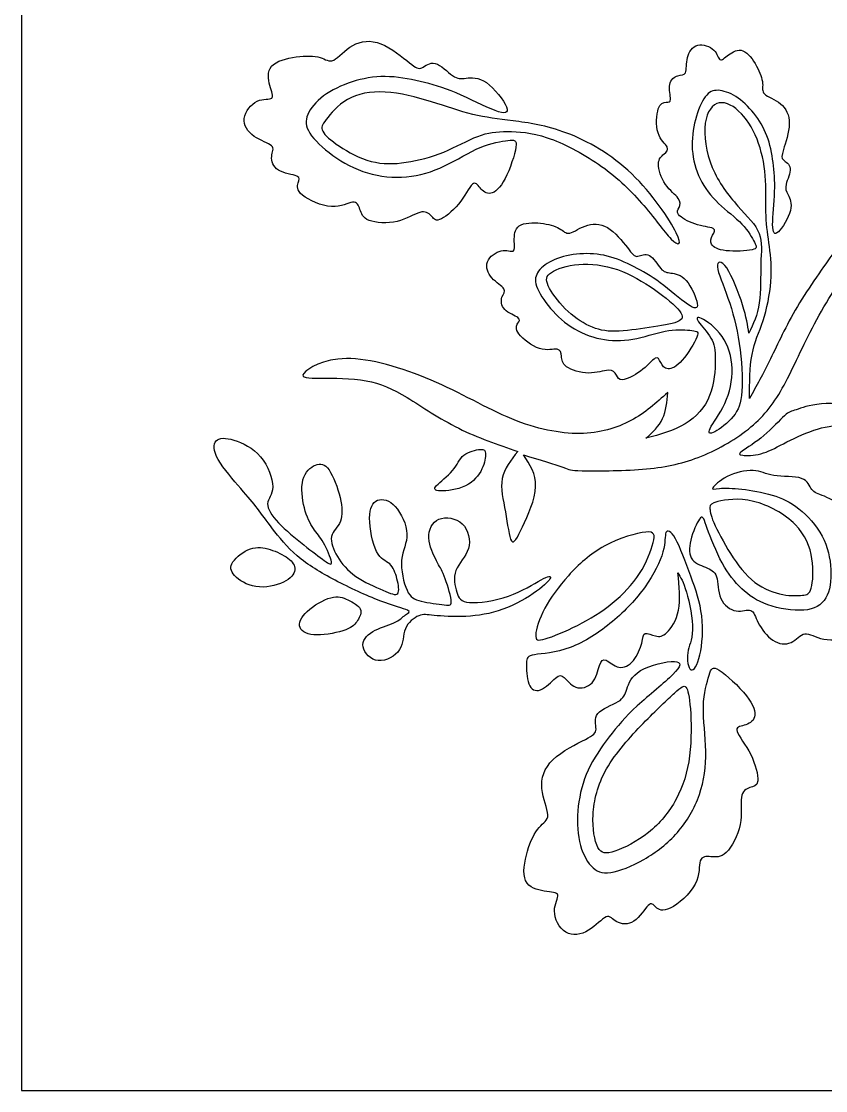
# Model space of a CAD drawing. Header units: millimetres. Extents: x -233 to 226, y -201 to 195.
# Drawn here: x -233.2 to -71.8, y -200.7 to 13.8 of the extents above; entities that cross this region are included whole.
import ezdxf

# ---------------------------------------------------------------- set-up
doc = ezdxf.new("R2010")
doc.units = ezdxf.units.MM
doc.layers.add('DV1_Layer_1', color=7, linetype='Continuous')
doc.layers.add('Layer_1', color=7, linetype='Continuous')

msp = doc.modelspace()

# ---------------------------------------------------------------- linework, layer by layer
at = {"layer": 'DV1_Layer_1', "color": 1, "linetype": 'Continuous'}
for points, knots in [([(-135.87, -3.37), (-136.39, -2.07), (-138.27, 0.37), (-139.9, 1.51), (-141.53, 2.66), (-142.93, 2.51), (-143.97, 2.4), (-145.01, 2.28), (-145.68, 2.21), (-147.7, 3.6), (-149.04, 5.07), (-151.27, 5.67), (-152.17, 4.8), (-152.84, 4.49), (-153.52, 4.18), (-153.97, 4.42), (-156.7, 6.56), (-158.97, 8.46), (-161.07, 9.29), (-163.16, 10.12), (-165.08, 9.88), (-166.69, 8.97), (-168.3, 8.07), (-169.59, 6.5), (-170.55, 6.03), (-171.5, 5.57), (-172.13, 6.19), (-173.29, 6.54), (-174.46, 6.88), (-176.16, 6.93), (-178.07, 6.67), (-179.98, 6.41), (-182.09, 5.85), (-183.02, 4.79), (-183.95, 3.73), (-183.69, 2.18), (-183.35, 0.93), (-183.01, -0.32), (-182.58, -1.28), (-182.99, -1.6), (-183.4, -1.93), (-184.65, -1.64), (-187.12, -2.8), (-188.35, -4.27), (-188.52, -5.67), (-188.68, -7.06), (-186.89, -9.71), (-181.92, -11.06), (-182.92, -12.39), (-182.99, -13.3), (-183.07, -14.21), (-182.71, -15.37), (-181.63, -16.05), (-180.54, -16.73), (-178.72, -16.93), (-177.96, -17.24), (-177.19, -17.55), (-177.48, -17.98), (-177.68, -18.61), (-177.88, -19.24), (-178, -20.08), (-176.78, -21.08), (-175.55, -22.08), (-172.99, -23.24), (-171, -23.37), (-169.01, -23.49), (-167.6, -22.58), (-165.88, -22.4), (-165.56, -23.12), (-164.99, -24.73), (-164.74, -25.62), (-163.43, -26.13), (-162.13, -26.65), (-159.77, -26.8), (-157.83, -26.35), (-155.88, -25.89), (-154.35, -24.83), (-153.25, -24.53), (-152.15, -24.22), (-151.48, -24.67), (-151, -25.19), (-150.53, -25.71), (-150.24, -26.3), (-149.3, -25.98), (-148.36, -25.65), (-146.76, -24.41), (-145.51, -22.87), (-144.26, -21.33), (-143.36, -19.48), (-142.72, -18.89), (-142.09, -18.31), (-141.71, -18.99), (-141.16, -19.63), (-140.62, -20.26), (-139.91, -20.84), (-139.04, -20.7), (-138.17, -20.55), (-137.14, -19.68), (-136.14, -17.76), (-135.15, -15.84), (-134.18, -12.88), (-133.97, -11.41), (-133.75, -9.94), (-134.29, -9.96), (-135.57, -10.12), (-136.85, -10.27), (-138.89, -10.55), (-141.12, -11.49), (-143.36, -12.43), (-145.8, -14.03), (-148.29, -15.21), (-150.79, -16.4), (-153.32, -17.16), (-155.94, -17.4), (-158.55, -17.65), (-161.24, -17.38), (-163.77, -16.61), (-166.3, -15.84), (-168.67, -14.57), (-170.71, -13.1), (-172.75, -11.64), (-174.46, -9.98), (-175.34, -8.61), (-176.22, -7.23), (-176.26, -6.13), (-175.21, -3.68), (-174.13, -2.34), (-171.02, -0.01), (-168.99, 0.97), (-166.87, 1.66), (-164.74, 2.34), (-162.5, 2.74), (-160.19, 2.72), (-157.87, 2.71), (-155.46, 2.28), (-153.16, 1.75), (-150.85, 1.22), (-148.66, 0.58), (-145.98, -0.57), (-143.29, -1.71), (-140.13, -3.35), (-138.14, -4.09), (-136.15, -4.84), (-135.34, -4.67), (-135.87, -3.37)], [0, 0, 0, 0, 0.018868, 0.018868, 0.018868, 0.037736, 0.037736, 0.037736, 0.056604, 0.056604, 0.075472, 0.075472, 0.09434, 0.09434, 0.09434, 0.113208, 0.113208, 0.132075, 0.132075, 0.132075, 0.150943, 0.150943, 0.150943, 0.169811, 0.169811, 0.169811, 0.188679, 0.188679, 0.188679, 0.207547, 0.207547, 0.207547, 0.226415, 0.226415, 0.226415, 0.245283, 0.245283, 0.245283, 0.264151, 0.264151, 0.264151, 0.283019, 0.283019, 0.301887, 0.301887, 0.301887, 0.320755, 0.339623, 0.358491, 0.358491, 0.358491, 0.377358, 0.377358, 0.377358, 0.396226, 0.396226, 0.396226, 0.415094, 0.415094, 0.415094, 0.433962, 0.433962, 0.433962, 0.45283, 0.45283, 0.45283, 0.471698, 0.471698, 0.490566, 0.490566, 0.509434, 0.509434, 0.509434, 0.528302, 0.528302, 0.528302, 0.54717, 0.54717, 0.54717, 0.566038, 0.566038, 0.566038, 0.584906, 0.584906, 0.584906, 0.603774, 0.603774, 0.603774, 0.622642, 0.622642, 0.622642, 0.641509, 0.641509, 0.641509, 0.660377, 0.660377, 0.660377, 0.679245, 0.679245, 0.679245, 0.698113, 0.698113, 0.698113, 0.716981, 0.716981, 0.716981, 0.735849, 0.735849, 0.735849, 0.754717, 0.754717, 0.754717, 0.773585, 0.773585, 0.773585, 0.792453, 0.792453, 0.792453, 0.811321, 0.811321, 0.811321, 0.830189, 0.830189, 0.830189, 0.849057, 0.849057, 0.867925, 0.867925, 0.886792, 0.886792, 0.886792, 0.90566, 0.90566, 0.90566, 0.924528, 0.924528, 0.924528, 0.943396, 0.943396, 0.943396, 0.962264, 0.962264, 0.962264, 1, 1, 1, 1]), ([(-81.3, -28.44), (-80.5, -27.7), (-79.25, -25.67), (-78.88, -24.17), (-78.5, -22.68), (-79, -21.71), (-79.36, -20.99), (-79.73, -20.27), (-79.97, -19.8), (-79.74, -18.88), (-79.52, -17.96), (-78.83, -16.59), (-78.92, -15.7), (-79.01, -14.81), (-79.88, -14.4), (-80.3, -14), (-80.71, -13.6), (-80.66, -13.2), (-80.27, -11.92), (-79.87, -10.64), (-79.12, -8.47), (-79.1, -6.73), (-79.08, -4.98), (-79.78, -3.66), (-80.88, -2.75), (-81.97, -1.84), (-83.46, -1.34), (-84.07, -0.77), (-84.67, -0.21), (-84.39, 0.42), (-84.46, 1.35), (-84.54, 2.29), (-84.97, 3.53), (-85.68, 4.84), (-86.39, 6.15), (-87.39, 7.52), (-88.41, 7.9), (-89.43, 8.28), (-90.48, 7.67), (-91.29, 7.08), (-92.1, 6.48), (-92.67, 5.91), (-93.02, 6.12), (-93.37, 6.32), (-93.5, 7.3), (-94.27, 8.04), (-95.03, 8.77), (-96.43, 9.26), (-97.48, 8.99), (-98.54, 8.73), (-99.25, 7.71), (-99.83, 5.38), (-99.69, 4.06), (-99.94, 3.48), (-100.18, 2.91), (-100.8, 3.09), (-101.48, 2.89), (-102.16, 2.69), (-102.9, 2.12), (-103.28, 0.17), (-102.92, -1.2), (-102.94, -1.84), (-102.95, -2.48), (-103.33, -2.39), (-103.85, -2.42), (-104.36, -2.44), (-105, -2.59), (-105.39, -3.75), (-105.77, -4.91), (-105.9, -7.09), (-105.45, -8.56), (-104.99, -10.03), (-103.94, -10.8), (-103.63, -11.39), (-103.33, -11.99), (-103.77, -12.43), (-104.27, -12.85), (-104.77, -13.28), (-105.34, -13.71), (-105.36, -14.79), (-105.37, -15.88), (-104.83, -17.62), (-103.96, -18.9), (-103.1, -20.18), (-101.91, -21), (-101.39, -21.71), (-100.86, -22.42), (-101, -23.03), (-101.24, -23.52), (-101.49, -24), (-101.84, -24.37), (-100.85, -25.55), (-99.51, -26.37), (-96.59, -27.33), (-95.01, -27.46), (-94.41, -27.76), (-93.81, -28.06), (-94.2, -28.53), (-94.82, -29.66), (-95.04, -30.34), (-94.7, -30.93), (-94.35, -31.51), (-93.44, -32.02), (-91.78, -32.21), (-90.11, -32.4), (-87.71, -32.28), (-86.58, -32.03), (-85.46, -31.78), (-85.62, -31.4), (-86.09, -30.51), (-86.55, -29.63), (-87.32, -28.24), (-88.62, -26.88), (-89.92, -25.52), (-91.75, -24.2), (-93.29, -22.72), (-94.83, -21.25), (-96.08, -19.62), (-96.98, -17.8), (-97.88, -15.98), (-98.43, -13.96), (-98.57, -11.92), (-98.71, -9.88), (-98.44, -7.81), (-97.95, -5.93), (-97.45, -4.05), (-96.73, -2.36), (-95.97, -1.35), (-95.22, -0.33), (-93.65, 0.33), (-91.11, -0.49), (-89.84, -1.29), (-88.57, -2.1), (-87.3, -3.29), (-85.13, -5.99), (-84.23, -7.5), (-83.6, -9.18), (-82.97, -10.86), (-82.61, -12.71), (-82.36, -14.53), (-82.11, -16.34), (-81.97, -18.1), (-82.06, -20.36), (-82.14, -22.61), (-82.46, -25.35), (-82.45, -26.99), (-82.43, -28.64), (-82.09, -29.18), (-81.3, -28.44)], [0, 0, 0, 0, 0.018868, 0.018868, 0.018868, 0.037736, 0.037736, 0.037736, 0.056604, 0.056604, 0.056604, 0.075472, 0.075472, 0.075472, 0.09434, 0.09434, 0.09434, 0.113208, 0.113208, 0.113208, 0.132075, 0.132075, 0.132075, 0.150943, 0.150943, 0.150943, 0.169811, 0.169811, 0.169811, 0.188679, 0.188679, 0.188679, 0.207547, 0.207547, 0.207547, 0.226415, 0.226415, 0.226415, 0.245283, 0.245283, 0.245283, 0.264151, 0.264151, 0.264151, 0.283019, 0.283019, 0.283019, 0.301887, 0.301887, 0.301887, 0.320755, 0.320755, 0.339623, 0.339623, 0.339623, 0.358491, 0.358491, 0.358491, 0.377358, 0.377358, 0.396226, 0.396226, 0.396226, 0.415094, 0.415094, 0.415094, 0.433962, 0.433962, 0.433962, 0.45283, 0.45283, 0.45283, 0.471698, 0.471698, 0.471698, 0.490566, 0.490566, 0.490566, 0.509434, 0.509434, 0.509434, 0.528302, 0.528302, 0.528302, 0.54717, 0.54717, 0.54717, 0.566038, 0.566038, 0.566038, 0.584906, 0.584906, 0.603774, 0.603774, 0.622642, 0.622642, 0.622642, 0.641509, 0.641509, 0.660377, 0.660377, 0.660377, 0.679245, 0.679245, 0.679245, 0.698113, 0.698113, 0.698113, 0.716981, 0.716981, 0.716981, 0.735849, 0.735849, 0.735849, 0.754717, 0.754717, 0.754717, 0.773585, 0.773585, 0.773585, 0.792453, 0.792453, 0.792453, 0.811321, 0.811321, 0.811321, 0.830189, 0.830189, 0.830189, 0.849057, 0.867925, 0.867925, 0.867925, 0.886792, 0.886792, 0.90566, 0.90566, 0.90566, 0.924528, 0.924528, 0.924528, 0.943396, 0.943396, 0.943396, 0.962264, 0.962264, 0.962264, 1, 1, 1, 1]), ([(-176.53, -56.82), (-175.77, -55.85), (-169.67, -51.97), (-156.87, -55.65), (-151.01, -58.17), (-145.14, -60.69), (-139.81, -63.89), (-134.82, -65.95), (-129.83, -68.01), (-125.17, -68.93), (-121.15, -68.89), (-117.13, -68.84), (-113.74, -67.82), (-110.9, -66.29), (-108.06, -64.77), (-105.79, -62.73), (-103.51, -60.69), (-103.65, -62.54), (-103.8, -64.38), (-104.53, -65.9), (-105.25, -67.43), (-106.56, -68.64), (-107.87, -69.85), (-105.06, -69.08), (-102.25, -68.3), (-99.99, -66.95), (-97.74, -65.59), (-96.04, -63.65), (-95.1, -61.28), (-94.15, -58.9), (-93.77, -53.28), (-94.15, -50.95), (-95.56, -48.53), (-96.77, -47.27), (-97.3, -46.47), (-97.84, -45.67), (-97.69, -45.33), (-96.7, -45.81), (-95.71, -46.3), (-93.86, -47.61), (-92.6, -49.4), (-91.34, -51.19), (-90.66, -53.47), (-90.59, -55.85), (-90.52, -58.22), (-91.05, -60.69), (-92.05, -62.85), (-93.04, -65.01), (-94.49, -66.85), (-95, -67.87), (-95.51, -68.89), (-95.08, -69.08), (-94.06, -68.55), (-93.04, -68.01), (-91.44, -66.75), (-89.31, -64.18), (-88.77, -62.88), (-88.6, -60.38), (-88.44, -57.88), (-88.63, -54.2), (-89.14, -50.83), (-89.65, -47.46), (-90.47, -44.41), (-91.42, -41.72), (-92.36, -39.03), (-93.43, -36.7), (-93.52, -35.47), (-93.62, -34.23), (-92.75, -34.09), (-91.66, -35.68), (-90.57, -37.28), (-89.26, -40.63), (-88.48, -43.1), (-87.71, -45.57), (-87.47, -47.17), (-87.22, -48.77), (-86.35, -46.93), (-85.48, -45.09), (-85.12, -42.69), (-84.75, -40.29), (-84.9, -37.33), (-84.82, -34.89), (-84.75, -32.44), (-84.45, -30.51), (-85.15, -28.74), (-85.85, -26.97), (-87.56, -25.37), (-89.43, -23.26), (-91.29, -21.14), (-93.33, -18.53), (-94.58, -15.51), (-95.83, -12.49), (-96.29, -9.08), (-95.96, -6.66), (-95.64, -4.24), (-94.52, -2.82), (-93.15, -2.56), (-91.78, -2.31), (-90.16, -3.22), (-88.73, -4.73), (-87.31, -6.23), (-86.08, -8.33), (-85.26, -10.68), (-84.44, -13.03), (-84.02, -15.63), (-83.88, -18.15), (-83.74, -20.66), (-83.88, -23.08), (-83.78, -25.24), (-83.69, -27.4), (-83.35, -29.29), (-82.81, -33.5), (-82.62, -35.83), (-82.81, -38.42), (-83.01, -41.02), (-83.59, -43.88), (-84.36, -46.25), (-85.14, -48.63), (-86.11, -50.52), (-86.59, -53.04), (-87.08, -55.56), (-87.08, -58.71), (-87.08, -61.86), (-85.72, -59.39), (-84.36, -56.91), (-82.89, -53.91), (-81.41, -50.9), (-79.81, -47.37), (-77.48, -43.44), (-75.15, -39.51), (-72.1, -35.2), (-70.16, -32.63), (-68.22, -30.06), (-67.4, -29.24), (-63.23, -25.51), (-59.89, -22.6), (-56.25, -19.67), (-52.62, -16.73), (-48.69, -13.78), (-44.35, -11.33), (-40.02, -8.88), (-35.27, -6.94), (-31.05, -5.15), (-26.83, -3.36), (-23.15, -1.71), (-20.39, -1.03), (-17.62, -0.35), (-15.78, -0.63), (-14.45, -1.41), (-13.12, -2.18), (-12.29, -3.43), (-13.7, -4.94), (-15.93, -5.19), (-19.2, -5.87), (-22.47, -6.56), (-26.78, -7.67), (-30.98, -9.05), (-35.17, -10.43), (-39.24, -12.08), (-41.08, -13.34), (-42.92, -14.6), (-42.54, -15.47), (-41.86, -17.17), (-41.18, -18.87), (-40.21, -21.39), (-39.41, -24.05), (-38.61, -26.72), (-37.98, -29.53), (-38.52, -33.05), (-39.07, -36.58), (-40.78, -40.81), (-42.74, -44.13), (-44.71, -47.45), (-46.92, -49.86), (-48.85, -50.96), (-50.78, -52.07), (-52.42, -51.87), (-53.44, -50.73), (-54.46, -49.6), (-54.85, -47.51), (-54.39, -45.09), (-53.93, -42.66), (-52.62, -39.9), (-49.18, -33.99), (-47.04, -30.84), (-45.52, -28.1), (-43.99, -25.36), (-43.07, -23.03), (-42.95, -20.95), (-42.83, -18.87), (-43.51, -17.02), (-44.28, -16.35), (-45.06, -15.67), (-45.93, -16.15), (-47.99, -17.63), (-50.05, -19.11), (-53.3, -21.58), (-56.57, -24.46), (-59.84, -27.35), (-63.13, -30.64), (-66.21, -34.62), (-69.29, -38.59), (-72.15, -43.25), (-74.48, -47.7), (-76.8, -52.16), (-78.6, -56.43), (-80.51, -59.82), (-82.43, -63.21), (-84.46, -65.74), (-87.32, -68.01), (-90.18, -70.29), (-93.86, -72.33), (-97.38, -73.68), (-100.89, -75.04), (-104.24, -75.72), (-108.55, -76.06), (-112.86, -76.4), (-118.15, -76.4), (-120.69, -76.35), (-123.24, -76.3), (-123.04, -76.2), (-124.54, -75.67), (-126.05, -75.14), (-129.25, -74.17), (-132.44, -73.2), (-131.18, -75.09), (-129.92, -76.98), (-130.02, -79.55), (-130.12, -82.12), (-131.57, -85.36), (-132.64, -87.62), (-133.7, -89.87), (-134.38, -91.13), (-134.87, -90.43), (-135.35, -89.73), (-135.64, -87.06), (-136.08, -84.61), (-136.52, -82.17), (-137.1, -79.94), (-136.71, -77.95), (-136.32, -75.96), (-134.96, -74.22), (-133.61, -72.47), (-137.63, -71.11), (-141.65, -69.76), (-145.46, -67.84), (-149.26, -65.93), (-156.44, -60.99), (-161.09, -58.85), (-164.05, -58.32), (-167, -57.79), (-170.59, -57.79), (-173.16, -57.79), (-175.73, -57.79), (-177.28, -57.79), (-176.53, -56.82)], [0, 0, 0, 0, 0.011111, 0.022222, 0.022222, 0.022222, 0.033333, 0.033333, 0.033333, 0.044444, 0.044444, 0.044444, 0.055556, 0.055556, 0.055556, 0.066667, 0.066667, 0.066667, 0.077778, 0.077778, 0.077778, 0.088889, 0.088889, 0.088889, 0.1, 0.1, 0.1, 0.111111, 0.111111, 0.111111, 0.122222, 0.133333, 0.133333, 0.144444, 0.144444, 0.144444, 0.155556, 0.155556, 0.155556, 0.166667, 0.166667, 0.166667, 0.177778, 0.177778, 0.177778, 0.188889, 0.188889, 0.188889, 0.2, 0.2, 0.2, 0.211111, 0.211111, 0.211111, 0.222222, 0.222222, 0.233333, 0.233333, 0.233333, 0.244444, 0.244444, 0.244444, 0.255556, 0.255556, 0.255556, 0.266667, 0.266667, 0.266667, 0.277778, 0.277778, 0.277778, 0.288889, 0.288889, 0.288889, 0.3, 0.3, 0.3, 0.311111, 0.311111, 0.311111, 0.322222, 0.322222, 0.322222, 0.333333, 0.333333, 0.333333, 0.344444, 0.344444, 0.344444, 0.355556, 0.355556, 0.355556, 0.366667, 0.366667, 0.366667, 0.377778, 0.377778, 0.377778, 0.388889, 0.388889, 0.388889, 0.4, 0.4, 0.4, 0.411111, 0.411111, 0.411111, 0.422222, 0.422222, 0.422222, 0.433333, 0.433333, 0.444444, 0.444444, 0.444444, 0.455556, 0.455556, 0.455556, 0.466667, 0.466667, 0.466667, 0.477778, 0.477778, 0.477778, 0.488889, 0.488889, 0.488889, 0.5, 0.5, 0.5, 0.511111, 0.511111, 0.511111, 0.522222, 0.522222, 0.533333, 0.533333, 0.533333, 0.544444, 0.544444, 0.544444, 0.555556, 0.555556, 0.555556, 0.566667, 0.566667, 0.566667, 0.577778, 0.577778, 0.577778, 0.588889, 0.588889, 0.6, 0.6, 0.6, 0.611111, 0.611111, 0.611111, 0.622222, 0.622222, 0.622222, 0.633333, 0.633333, 0.633333, 0.644444, 0.644444, 0.644444, 0.655556, 0.655556, 0.655556, 0.666667, 0.666667, 0.666667, 0.677778, 0.677778, 0.677778, 0.688889, 0.688889, 0.688889, 0.7, 0.7, 0.7, 0.711111, 0.711111, 0.722222, 0.722222, 0.722222, 0.733333, 0.733333, 0.733333, 0.744444, 0.744444, 0.744444, 0.755556, 0.755556, 0.755556, 0.766667, 0.766667, 0.766667, 0.777778, 0.777778, 0.777778, 0.788889, 0.788889, 0.788889, 0.8, 0.8, 0.8, 0.811111, 0.811111, 0.811111, 0.822222, 0.822222, 0.822222, 0.833333, 0.833333, 0.833333, 0.844444, 0.844444, 0.844444, 0.855556, 0.855556, 0.855556, 0.866667, 0.866667, 0.866667, 0.877778, 0.877778, 0.877778, 0.888889, 0.888889, 0.888889, 0.9, 0.9, 0.9, 0.911111, 0.911111, 0.911111, 0.922222, 0.922222, 0.922222, 0.933333, 0.933333, 0.933333, 0.944444, 0.944444, 0.944444, 0.955556, 0.966667, 0.966667, 0.966667, 0.977778, 0.977778, 0.977778, 1, 1, 1, 1]), ([(-172.03, -5.88), (-171.18, -4.76), (-169.79, -3.02), (-167.78, -1.88), (-165.77, -0.74), (-163.16, -0.21), (-160.2, -0.38), (-157.24, -0.55), (-153.95, -1.42), (-150.94, -2.34), (-147.94, -3.26), (-145.22, -4.23), (-142.63, -4.86), (-140.04, -5.49), (-137.56, -5.78), (-134.53, -6.17), (-131.51, -6.56), (-127.92, -7.04), (-123.75, -8.62), (-119.58, -10.19), (-114.83, -12.86), (-106.59, -20.76), (-103.1, -25.99), (-101.79, -28.63), (-100.49, -31.27), (-101.36, -31.32), (-102.81, -29.87), (-104.27, -28.41), (-106.3, -25.46), (-108.75, -22.65), (-111.2, -19.84), (-114.06, -17.17), (-117.38, -14.87), (-120.7, -12.57), (-124.48, -10.63), (-130.88, -8.49), (-133.49, -8.3), (-135.67, -8.3), (-137.85, -8.3), (-139.6, -8.49), (-141.64, -9.27), (-143.67, -10.05), (-146, -11.4), (-148.47, -12.42), (-150.94, -13.44), (-153.56, -14.12), (-156.01, -14.48), (-158.45, -14.84), (-160.73, -14.89), (-163.03, -14.29), (-165.34, -13.68), (-167.66, -12.42), (-169.41, -11.26), (-171.15, -10.09), (-172.32, -9.03), (-172.75, -8.25), (-173.18, -7.48), (-172.88, -6.99), (-172.03, -5.88)], [0, 0, 0, 0, 0.047619, 0.047619, 0.047619, 0.095238, 0.095238, 0.095238, 0.142857, 0.142857, 0.142857, 0.190476, 0.190476, 0.190476, 0.238095, 0.238095, 0.238095, 0.285714, 0.285714, 0.285714, 0.333333, 0.333333, 0.380952, 0.380952, 0.380952, 0.428571, 0.428571, 0.428571, 0.47619, 0.47619, 0.47619, 0.52381, 0.52381, 0.52381, 0.571429, 0.571429, 0.619048, 0.619048, 0.619048, 0.666667, 0.666667, 0.666667, 0.714286, 0.714286, 0.714286, 0.761905, 0.761905, 0.761905, 0.809524, 0.809524, 0.809524, 0.857143, 0.857143, 0.857143, 0.904762, 0.904762, 0.904762, 1, 1, 1, 1]), ([(-97.57, -42.84), (-97.74, -41.71), (-98.74, -39.41), (-99.82, -38.19), (-100.89, -36.97), (-102.02, -36.82), (-102.86, -36.7), (-103.71, -36.59), (-104.26, -36.52), (-104.92, -35.77), (-105.58, -35.03), (-106.36, -33.61), (-107.18, -33.15), (-108.01, -32.7), (-108.88, -33.21), (-110.07, -33.44), (-110.38, -33.17), (-111.25, -32.06), (-112.13, -30.94), (-113.55, -29), (-115.05, -27.94), (-116.55, -26.87), (-118.12, -26.69), (-119.56, -27.1), (-121.01, -27.5), (-122.33, -28.49), (-123.18, -28.67), (-124.03, -28.86), (-124.4, -28.24), (-125.26, -27.74), (-126.11, -27.25), (-127.45, -26.88), (-129.01, -26.71), (-130.57, -26.54), (-132.35, -26.58), (-133.29, -27.24), (-134.23, -27.9), (-134.33, -29.17), (-134.3, -30.23), (-134.27, -31.28), (-134.12, -32.12), (-134.51, -32.3), (-134.89, -32.48), (-135.82, -32.01), (-136.92, -32.23), (-138.01, -32.45), (-139.27, -33.37), (-139.67, -34.44), (-140.07, -35.52), (-139.62, -36.74), (-137.94, -38.64), (-136.72, -39.31), (-136.37, -39.87), (-136.02, -40.42), (-136.54, -40.85), (-137.01, -42.26), (-136.96, -43.25), (-136.23, -44), (-135.5, -44.74), (-134.1, -45.26), (-133.56, -45.65), (-133.01, -46.04), (-133.32, -46.32), (-133.88, -47.24), (-134.14, -47.88), (-133.37, -48.91), (-132.59, -49.94), (-130.79, -51.36), (-129.24, -51.84), (-127.69, -52.33), (-126.4, -51.88), (-125.7, -51.97), (-125, -52.07), (-124.89, -52.71), (-124.82, -53.4), (-124.75, -54.09), (-124.72, -54.84), (-123.79, -55.5), (-122.86, -56.16), (-121.02, -56.74), (-117.77, -56.77), (-116.36, -56.23), (-115.43, -56.2), (-114.5, -56.17), (-114.05, -56.66), (-113.78, -57.16), (-113.5, -57.66), (-113.39, -58.19), (-111.77, -58.04), (-110.27, -57.37), (-108.98, -56.39), (-107.69, -55.41), (-106.62, -54.13), (-106, -53.79), (-105.39, -53.45), (-105.22, -54.06), (-104.6, -55.27), (-104.16, -55.87), (-102.72, -55.98), (-101.74, -55.49), (-100.58, -54.17), (-99.42, -52.84), (-98.08, -50.69), (-97.63, -49.57), (-97.17, -48.44), (-97.6, -48.36), (-98.64, -48.23), (-99.69, -48.1), (-101.35, -47.93), (-103.3, -48.24), (-105.26, -48.55), (-107.5, -49.35), (-109.7, -49.8), (-111.9, -50.25), (-114.05, -50.36), (-116.17, -50.05), (-118.29, -49.73), (-120.36, -49), (-124.07, -46.8), (-125.69, -45.33), (-127.02, -43.78), (-128.35, -42.22), (-129.39, -40.58), (-129.81, -39.32), (-130.24, -38.07), (-130.06, -37.19), (-129.41, -36.32), (-128.76, -35.46), (-127.64, -34.6), (-126.19, -33.98), (-124.73, -33.36), (-122.94, -32.98), (-119.3, -32.72), (-117.46, -32.84), (-115.63, -33.3), (-113.8, -33.76), (-111.97, -34.56), (-110.26, -35.43), (-108.54, -36.3), (-106.92, -37.23), (-105.02, -38.66), (-103.12, -40.08), (-100.94, -42), (-99.51, -42.97), (-98.08, -43.94), (-97.4, -43.97), (-97.57, -42.84)], [0, 0, 0, 0, 0.018868, 0.018868, 0.018868, 0.037736, 0.037736, 0.037736, 0.056604, 0.056604, 0.056604, 0.075472, 0.075472, 0.075472, 0.09434, 0.09434, 0.113208, 0.113208, 0.113208, 0.132075, 0.132075, 0.132075, 0.150943, 0.150943, 0.150943, 0.169811, 0.169811, 0.169811, 0.188679, 0.188679, 0.188679, 0.207547, 0.207547, 0.207547, 0.226415, 0.226415, 0.226415, 0.245283, 0.245283, 0.245283, 0.264151, 0.264151, 0.264151, 0.283019, 0.283019, 0.283019, 0.301887, 0.301887, 0.301887, 0.320755, 0.320755, 0.339623, 0.339623, 0.339623, 0.358491, 0.358491, 0.377358, 0.377358, 0.377358, 0.396226, 0.396226, 0.396226, 0.415094, 0.415094, 0.433962, 0.433962, 0.433962, 0.45283, 0.45283, 0.45283, 0.471698, 0.471698, 0.471698, 0.490566, 0.490566, 0.490566, 0.509434, 0.509434, 0.509434, 0.528302, 0.528302, 0.54717, 0.54717, 0.54717, 0.566038, 0.566038, 0.566038, 0.584906, 0.584906, 0.603774, 0.603774, 0.603774, 0.622642, 0.622642, 0.622642, 0.641509, 0.641509, 0.660377, 0.660377, 0.679245, 0.679245, 0.679245, 0.698113, 0.698113, 0.698113, 0.716981, 0.716981, 0.716981, 0.735849, 0.735849, 0.735849, 0.754717, 0.754717, 0.754717, 0.773585, 0.773585, 0.773585, 0.792453, 0.792453, 0.811321, 0.811321, 0.811321, 0.830189, 0.830189, 0.830189, 0.849057, 0.849057, 0.849057, 0.867925, 0.867925, 0.867925, 0.886792, 0.886792, 0.90566, 0.90566, 0.90566, 0.924528, 0.924528, 0.924528, 0.943396, 0.943396, 0.943396, 0.962264, 0.962264, 0.962264, 1, 1, 1, 1]), ([(-101.12, -44.31), (-101.99, -43.2), (-103.93, -41.57), (-106.17, -40.01), (-108.41, -38.45), (-110.95, -36.94), (-113.6, -36.02), (-116.24, -35.1), (-118.98, -34.76), (-121.36, -34.96), (-123.75, -35.15), (-125.79, -35.88), (-126.86, -36.59), (-127.94, -37.31), (-128.06, -38.01), (-127.47, -39.27), (-126.88, -40.53), (-125.57, -42.35), (-124.07, -43.85), (-122.56, -45.35), (-120.87, -46.54), (-119.24, -47.3), (-117.62, -48.07), (-116.07, -48.41), (-114.04, -48.38), (-112.02, -48.36), (-109.52, -47.97), (-107.21, -47.62), (-104.9, -47.27), (-102.76, -46.95), (-101.6, -46.49), (-100.44, -46.03), (-100.24, -45.43), (-101.12, -44.31)], [0, 0, 0, 0, 0.083333, 0.083333, 0.083333, 0.166667, 0.166667, 0.166667, 0.25, 0.25, 0.25, 0.333333, 0.333333, 0.333333, 0.416667, 0.416667, 0.416667, 0.5, 0.5, 0.5, 0.583333, 0.583333, 0.583333, 0.666667, 0.666667, 0.666667, 0.75, 0.75, 0.75, 0.833333, 0.833333, 0.833333, 1, 1, 1, 1]), ([(-88.49, -72.39), (-87.64, -71.77), (-85.85, -70.69), (-84.2, -69.29), (-82.54, -67.9), (-81.02, -66.18), (-79.11, -64.46), (-78.72, -64.44), (-77.73, -64.12), (-76.74, -63.8), (-75.15, -63.18), (-70.17, -62.73), (-66.79, -62.91), (-64.53, -64.21), (-62.27, -65.52), (-61.13, -67.95), (-61.07, -69.69), (-61.01, -71.43), (-62.03, -72.48), (-62.87, -73.08), (-63.72, -73.69), (-64.39, -73.84), (-64.78, -73.73), (-65.16, -73.63), (-65.24, -73.25), (-64.94, -72.79), (-64.63, -72.33), (-63.92, -71.79), (-63.66, -71.1), (-63.39, -70.41), (-63.56, -69.58), (-64.36, -68.85), (-65.17, -68.12), (-66.61, -67.49), (-70.07, -67.2), (-72.1, -67.54), (-74.2, -68.24), (-76.31, -68.95), (-78.48, -70.03), (-80.25, -70.93), (-82.02, -71.84), (-83.39, -72.58), (-84.8, -72.95), (-86.21, -73.32), (-87.68, -73.34), (-88.45, -73.26), (-89.23, -73.18), (-89.33, -73.01), (-88.49, -72.39)], [0, 0, 0, 0, 0.055556, 0.055556, 0.055556, 0.111111, 0.111111, 0.166667, 0.166667, 0.166667, 0.222222, 0.222222, 0.277778, 0.277778, 0.277778, 0.333333, 0.333333, 0.333333, 0.388889, 0.388889, 0.388889, 0.444444, 0.444444, 0.444444, 0.5, 0.5, 0.5, 0.555556, 0.555556, 0.555556, 0.611111, 0.611111, 0.611111, 0.666667, 0.666667, 0.722222, 0.722222, 0.722222, 0.777778, 0.777778, 0.777778, 0.833333, 0.833333, 0.833333, 0.888889, 0.888889, 0.888889, 1, 1, 1, 1]), ([(-128.91, -98.27), (-130.36, -99.06), (-132.71, -100.56), (-138.26, -102.5), (-141.46, -102.93), (-145.07, -102.64), (-145.48, -101.92), (-145.86, -100.72), (-146.23, -99.52), (-146.57, -97.85), (-146.02, -96.38), (-145.46, -94.91), (-144, -93.65), (-143.01, -90.31), (-143.47, -88.22), (-144.73, -87.02), (-145.99, -85.82), (-148.05, -85.51), (-149.43, -86.1), (-150.81, -86.7), (-151.52, -88.2), (-151.37, -91.5), (-150.52, -93.29), (-149.9, -94.44), (-149.29, -95.59), (-148.9, -96.1), (-148.37, -97.48), (-147.83, -98.86), (-147.15, -101.12), (-146.81, -103.39), (-147.15, -103.42), (-148.34, -103.29), (-149.53, -103.15), (-151.56, -102.86), (-152.97, -102.52), (-154.38, -102.18), (-155.15, -101.8), (-155.83, -100.32), (-156.51, -98.84), (-157.09, -96.27), (-156.91, -94.28), (-156.73, -92.3), (-155.78, -90.89), (-155.84, -89.04), (-155.9, -87.18), (-156.97, -84.88), (-158.18, -83.56), (-159.39, -82.24), (-160.75, -81.9), (-161.73, -82.29), (-162.71, -82.67), (-163.32, -83.79), (-163.33, -85.86), (-163.34, -87.93), (-162.76, -90.96), (-161.94, -92.57), (-161.11, -94.19), (-160.05, -94.38), (-159.31, -95.05), (-158.57, -95.71), (-158.16, -96.85), (-157.84, -98.06), (-157.53, -99.27), (-157.31, -100.56), (-157.7, -101), (-158.08, -101.43), (-159.08, -101.02), (-160.66, -100.34), (-162.25, -99.66), (-164.43, -98.72), (-166.11, -97.55), (-167.78, -96.39), (-168.94, -95.01), (-169.8, -93.58), (-170.66, -92.15), (-171.22, -90.67), (-170.73, -88.44), (-169.69, -87.69), (-169.21, -86.5), (-168.72, -85.32), (-168.8, -83.69), (-169.27, -81.72), (-169.74, -79.74), (-170.61, -77.42), (-172.36, -74.94), (-173.23, -74.8), (-174.21, -75.21), (-175.19, -75.62), (-176.28, -76.59), (-176.71, -78.19), (-177.13, -79.79), (-176.89, -82.02), (-176.43, -83.81), (-175.97, -85.61), (-175.29, -86.96), (-173.96, -88.95), (-173.3, -89.58), (-172.59, -90.82), (-171.87, -92.05), (-171.1, -93.89), (-170.99, -94.65), (-170.88, -95.4), (-171.44, -95.06), (-172.43, -94.36), (-173.42, -93.65), (-174.85, -92.59), (-176.55, -91.24), (-178.25, -89.9), (-180.21, -88.27), (-181.61, -86.79), (-183.02, -85.32), (-183.87, -83.98), (-183.81, -82.97), (-183.75, -81.95), (-182.78, -81.24), (-182.77, -79.6), (-182.75, -77.95), (-183.7, -75.36), (-185.23, -73.55), (-186.75, -71.75), (-188.86, -70.73), (-190.56, -70.22), (-192.25, -69.71), (-193.54, -69.71), (-194.77, -71.02), (-194.73, -72.33), (-193.7, -74.13), (-192.67, -75.94), (-190.65, -78.24), (-189.18, -79.95), (-187.7, -81.66), (-186.75, -82.77), (-185.84, -83.95), (-184.94, -85.12), (-184.06, -86.36), (-182.81, -87.99), (-181.57, -89.63), (-179.94, -91.67), (-177.85, -93.46), (-175.75, -95.25), (-173.18, -96.8), (-170.24, -98.34), (-167.29, -99.88), (-163.97, -101.41), (-161.27, -102.44), (-158.57, -103.47), (-156.48, -104), (-155.73, -104.35), (-154.98, -104.7), (-155.56, -104.87), (-156.14, -105.28), (-156.73, -105.7), (-157.31, -106.35), (-158.48, -106.9), (-159.66, -107.44), (-161.43, -107.88), (-162.72, -108.64), (-164.02, -109.4), (-164.85, -110.5), (-164.41, -112.94), (-163.15, -114.3), (-161.59, -114.46), (-160.02, -114.62), (-158.16, -113.57), (-157.32, -112.25), (-156.48, -110.93), (-156.87, -107.73), (-154.4, -105.84), (-153.47, -105.45), (-152.53, -105.07), (-151.9, -105.24), (-150.39, -105.39), (-148.87, -105.55), (-146.48, -105.7), (-144.03, -105.58), (-141.58, -105.45), (-139.08, -105.07), (-134.07, -103.22), (-131.55, -101.77), (-129.84, -100.55), (-128.13, -99.32), (-127.23, -98.33), (-127.06, -97.87), (-126.89, -97.41), (-127.45, -97.48), (-128.91, -98.27)], [0, 0, 0, 0, 0.014925, 0.014925, 0.029851, 0.029851, 0.044776, 0.044776, 0.044776, 0.059701, 0.059701, 0.059701, 0.074627, 0.074627, 0.089552, 0.089552, 0.089552, 0.104478, 0.104478, 0.104478, 0.119403, 0.119403, 0.134328, 0.134328, 0.134328, 0.149254, 0.149254, 0.149254, 0.164179, 0.164179, 0.179104, 0.179104, 0.179104, 0.19403, 0.19403, 0.19403, 0.208955, 0.208955, 0.208955, 0.223881, 0.223881, 0.223881, 0.238806, 0.238806, 0.238806, 0.253731, 0.253731, 0.253731, 0.268657, 0.268657, 0.268657, 0.283582, 0.283582, 0.283582, 0.298507, 0.298507, 0.298507, 0.313433, 0.313433, 0.313433, 0.328358, 0.328358, 0.328358, 0.343284, 0.343284, 0.343284, 0.358209, 0.358209, 0.358209, 0.373134, 0.373134, 0.373134, 0.38806, 0.38806, 0.38806, 0.402985, 0.402985, 0.41791, 0.41791, 0.41791, 0.432836, 0.432836, 0.432836, 0.447761, 0.447761, 0.462687, 0.462687, 0.462687, 0.477612, 0.477612, 0.477612, 0.492537, 0.492537, 0.492537, 0.507463, 0.507463, 0.522388, 0.522388, 0.522388, 0.537313, 0.537313, 0.537313, 0.552239, 0.552239, 0.552239, 0.567164, 0.567164, 0.567164, 0.58209, 0.58209, 0.58209, 0.597015, 0.597015, 0.597015, 0.61194, 0.61194, 0.61194, 0.626866, 0.626866, 0.626866, 0.641791, 0.641791, 0.641791, 0.656716, 0.656716, 0.671642, 0.671642, 0.671642, 0.686567, 0.686567, 0.686567, 0.701493, 0.701493, 0.701493, 0.716418, 0.716418, 0.716418, 0.731343, 0.731343, 0.731343, 0.746269, 0.746269, 0.746269, 0.761194, 0.761194, 0.761194, 0.776119, 0.776119, 0.776119, 0.791045, 0.791045, 0.791045, 0.80597, 0.80597, 0.80597, 0.820896, 0.820896, 0.820896, 0.835821, 0.835821, 0.850746, 0.850746, 0.850746, 0.865672, 0.865672, 0.865672, 0.880597, 0.895522, 0.895522, 0.895522, 0.910448, 0.910448, 0.910448, 0.925373, 0.925373, 0.925373, 0.940299, 0.940299, 0.955224, 0.955224, 0.955224, 0.970149, 0.970149, 0.970149, 1, 1, 1, 1]), ([(-141.14, -72.09), (-141.98, -72.15), (-143.47, -72.48), (-145.34, -73.99), (-145.73, -75.17), (-146.7, -76.33), (-147.67, -77.49), (-149.23, -78.63), (-149.9, -79.35), (-150.56, -80.07), (-150.33, -80.37), (-149.12, -80.4), (-147.92, -80.43), (-145.73, -80.19), (-144.1, -79.4), (-142.47, -78.6), (-141.39, -77.26), (-140.18, -74.76), (-140.05, -73.6), (-140.08, -72.92), (-140.11, -72.24), (-140.3, -72.03), (-141.14, -72.09)], [0, 0, 0, 0, 0.111111, 0.111111, 0.222222, 0.222222, 0.222222, 0.333333, 0.333333, 0.333333, 0.444444, 0.444444, 0.444444, 0.555556, 0.555556, 0.555556, 0.666667, 0.666667, 0.777778, 0.777778, 0.777778, 1, 1, 1, 1]), ([(-94.46, -79.8), (-94.21, -79.38), (-93.16, -78.33), (-91.58, -77.54), (-90, -76.75), (-87.9, -76.22), (-86.37, -76.3), (-84.84, -76.38), (-83.89, -77.06), (-82.18, -77.33), (-80.47, -77.59), (-78.01, -77.42), (-76.66, -77.89), (-75.32, -78.37), (-75.08, -79.48), (-74.6, -80.13), (-74.12, -80.77), (-73.39, -80.94), (-72.07, -81.49), (-70.75, -82.05), (-68.84, -82.99), (-68.18, -83.99), (-67.53, -84.99), (-68.13, -86.04), (-67.97, -87.64), (-67.21, -88.17), (-66.13, -88.85), (-65.06, -89.53), (-63.68, -90.34), (-62.79, -91.51), (-61.89, -92.68), (-61.48, -94.21), (-62.04, -95.11), (-62.61, -96), (-64.15, -96.27), (-64.85, -96.64), (-65.56, -97.01), (-65.44, -97.47), (-64.73, -98.55), (-64.02, -99.63), (-62.72, -101.33), (-62.16, -103.65), (-62.91, -104.29), (-63.81, -104.52), (-64.7, -104.75), (-65.76, -104.59), (-66.15, -104.81), (-66.54, -105.03), (-66.28, -105.65), (-66.05, -106.6), (-65.81, -107.56), (-65.61, -108.84), (-67.9, -110.31), (-70.39, -110.49), (-72.18, -110.14), (-73.97, -109.8), (-75.06, -108.94), (-75.99, -109.08), (-76.92, -109.21), (-77.7, -110.34), (-78.76, -110.83), (-79.83, -111.32), (-81.18, -111.17), (-82.4, -110.37), (-83.61, -109.57), (-84.68, -108.12), (-85.33, -106.88), (-85.97, -105.65), (-86.2, -104.62), (-86.85, -104.38), (-87.5, -104.14), (-88.58, -104.69), (-89.77, -104.49), (-90.96, -104.3), (-92.25, -103.36), (-92.85, -101.97), (-93.45, -100.58), (-93.35, -98.74), (-93.71, -97.63), (-94.07, -96.52), (-94.88, -96.15), (-95.92, -95.73), (-96.96, -95.32), (-98.22, -94.86), (-98.78, -93.85), (-99.34, -92.85), (-99.19, -91.3), (-98.71, -89.66), (-98.23, -88.02), (-97.4, -86.29), (-96.9, -85.82), (-96.4, -85.35), (-96.22, -86.14), (-95.56, -87.96), (-94.91, -89.79), (-93.78, -92.64), (-92.57, -94.87), (-91.36, -97.1), (-90.07, -98.71), (-88.63, -100.05), (-87.2, -101.39), (-85.62, -102.47), (-83.41, -103.25), (-81.2, -104.02), (-78.36, -104.51), (-76.22, -104.33), (-74.08, -104.16), (-72.65, -103.32), (-71.79, -101.88), (-70.93, -100.44), (-70.65, -98.39), (-70.88, -93.98), (-71.39, -91.62), (-72.53, -89.47), (-73.67, -87.31), (-75.44, -85.36), (-77.17, -83.99), (-78.9, -82.63), (-80.6, -81.85), (-82.56, -81.26), (-84.53, -80.67), (-86.76, -80.27), (-88.64, -80.06), (-90.52, -79.84), (-92.05, -79.82), (-93.1, -79.91), (-94.14, -80.01), (-94.7, -80.22), (-94.46, -79.8)], [0, 0, 0, 0, 0.022222, 0.022222, 0.022222, 0.044444, 0.044444, 0.044444, 0.066667, 0.066667, 0.066667, 0.088889, 0.088889, 0.088889, 0.111111, 0.111111, 0.111111, 0.133333, 0.133333, 0.133333, 0.155556, 0.155556, 0.155556, 0.177778, 0.177778, 0.2, 0.2, 0.2, 0.222222, 0.222222, 0.222222, 0.244444, 0.244444, 0.244444, 0.266667, 0.266667, 0.266667, 0.288889, 0.288889, 0.288889, 0.311111, 0.311111, 0.333333, 0.333333, 0.333333, 0.355556, 0.355556, 0.355556, 0.377778, 0.377778, 0.377778, 0.4, 0.4, 0.422222, 0.422222, 0.422222, 0.444444, 0.444444, 0.444444, 0.466667, 0.466667, 0.466667, 0.488889, 0.488889, 0.488889, 0.511111, 0.511111, 0.511111, 0.533333, 0.533333, 0.533333, 0.555556, 0.555556, 0.555556, 0.577778, 0.577778, 0.577778, 0.6, 0.6, 0.6, 0.622222, 0.622222, 0.622222, 0.644444, 0.644444, 0.644444, 0.666667, 0.666667, 0.666667, 0.688889, 0.688889, 0.688889, 0.711111, 0.711111, 0.711111, 0.733333, 0.733333, 0.733333, 0.755556, 0.755556, 0.755556, 0.777778, 0.777778, 0.777778, 0.8, 0.8, 0.8, 0.822222, 0.822222, 0.822222, 0.844444, 0.844444, 0.866667, 0.866667, 0.866667, 0.888889, 0.888889, 0.888889, 0.911111, 0.911111, 0.911111, 0.933333, 0.933333, 0.933333, 0.955556, 0.955556, 0.955556, 1, 1, 1, 1]), ([(-93.42, -82.52), (-91.99, -82.17), (-89.29, -81.78), (-86.29, -82.5), (-83.3, -83.22), (-80.01, -85.05), (-77.92, -87.16), (-75.83, -89.28), (-74.92, -91.67), (-74.56, -94.02), (-74.19, -96.38), (-74.36, -98.7), (-74.71, -99.92), (-75.05, -101.14), (-75.57, -101.26), (-76.48, -101.35), (-77.39, -101.44), (-78.69, -101.51), (-80.39, -101.19), (-82.08, -100.86), (-84.16, -100.16), (-86.01, -98.75), (-87.85, -97.34), (-89.46, -95.23), (-90.89, -92.98), (-92.32, -90.74), (-93.58, -88.36), (-94.27, -86.75), (-94.95, -85.15), (-95.05, -84.31), (-95.03, -83.75), (-95, -83.18), (-94.85, -82.87), (-93.42, -82.52)], [0, 0, 0, 0, 0.083333, 0.083333, 0.083333, 0.166667, 0.166667, 0.166667, 0.25, 0.25, 0.25, 0.333333, 0.333333, 0.333333, 0.416667, 0.416667, 0.416667, 0.5, 0.5, 0.5, 0.583333, 0.583333, 0.583333, 0.666667, 0.666667, 0.666667, 0.75, 0.75, 0.75, 0.833333, 0.833333, 0.833333, 1, 1, 1, 1]), ([(-130.24, -113.28), (-128.78, -113.04), (-126, -112.89), (-123.1, -111.83), (-120.21, -110.76), (-117.2, -108.77), (-114.6, -106.61), (-111.99, -104.44), (-109.79, -102.09), (-108.04, -99.63), (-106.3, -97.17), (-105.01, -94.6), (-104.47, -92.65), (-103.92, -90.7), (-104.11, -89.36), (-103.86, -88.78), (-103.61, -88.2), (-102.9, -88.37), (-101.97, -89.99), (-101.04, -91.62), (-99.87, -94.69), (-98.87, -97.48), (-97.86, -100.27), (-97.01, -102.76), (-96.36, -108.24), (-96.55, -111.22), (-97.04, -113.31), (-97.52, -115.39), (-98.3, -116.58), (-98.84, -116.3), (-99.39, -116.02), (-99.7, -114.28), (-99.29, -111.49), (-98.56, -110.45), (-98.53, -108.28), (-98.49, -106.11), (-99.15, -102.81), (-99.75, -100.72), (-100.36, -98.62), (-100.92, -97.72), (-101.47, -96.83), (-101.21, -99.52), (-100.94, -102.21), (-101.34, -104.33), (-101.74, -106.45), (-102.81, -108), (-103.67, -108.81), (-104.53, -109.62), (-105.18, -109.7), (-105.94, -109.51), (-106.71, -109.33), (-107.58, -108.9), (-108.02, -109.03), (-108.45, -109.16), (-108.45, -109.87), (-108.73, -110.93), (-109.01, -112), (-110.12, -114.86), (-112.31, -115.97), (-113.31, -115.78), (-114.32, -115.58), (-115.24, -114.64), (-115.88, -114.36), (-116.52, -114.08), (-116.89, -114.47), (-117.21, -115.44), (-117.54, -116.41), (-117.83, -117.96), (-118.67, -118.89), (-119.5, -119.83), (-120.88, -120.14), (-121.94, -119.78), (-122.99, -119.41), (-123.72, -118.37), (-124.83, -117.33), (-125.22, -117.33), (-126.02, -117.97), (-126.82, -118.61), (-128.03, -119.9), (-129.06, -120.31), (-130.09, -120.72), (-130.94, -120.26), (-131.84, -117.94), (-131.89, -116.07), (-131.85, -114.97), (-131.81, -113.86), (-131.69, -113.52), (-130.24, -113.28)], [0, 0, 0, 0, 0.03125, 0.03125, 0.03125, 0.0625, 0.0625, 0.0625, 0.09375, 0.09375, 0.09375, 0.125, 0.125, 0.125, 0.15625, 0.15625, 0.15625, 0.1875, 0.1875, 0.1875, 0.21875, 0.21875, 0.21875, 0.25, 0.25, 0.28125, 0.28125, 0.28125, 0.3125, 0.3125, 0.3125, 0.34375, 0.34375, 0.375, 0.375, 0.375, 0.40625, 0.40625, 0.40625, 0.4375, 0.4375, 0.4375, 0.46875, 0.46875, 0.46875, 0.5, 0.5, 0.5, 0.53125, 0.53125, 0.53125, 0.5625, 0.5625, 0.5625, 0.59375, 0.59375, 0.59375, 0.625, 0.65625, 0.65625, 0.65625, 0.6875, 0.6875, 0.6875, 0.71875, 0.71875, 0.71875, 0.75, 0.75, 0.75, 0.78125, 0.78125, 0.78125, 0.8125, 0.8125, 0.84375, 0.84375, 0.84375, 0.875, 0.875, 0.875, 0.90625, 0.90625, 0.9375, 0.9375, 0.9375, 1, 1, 1, 1]), ([(-130, -109.26), (-129.92, -108.14), (-129.29, -106.08), (-128.17, -103.95), (-127.04, -101.82), (-125.42, -99.61), (-121.44, -95.23), (-119.09, -93.05), (-116.16, -91.45), (-113.23, -89.85), (-109.71, -88.83), (-107.91, -88.67), (-106.1, -88.51), (-106, -89.22), (-106.42, -90.78), (-106.83, -92.34), (-107.75, -94.77), (-110.59, -99.2), (-112.5, -101.21), (-114.64, -102.95), (-116.79, -104.68), (-119.16, -106.13), (-121.61, -107.38), (-124.06, -108.63), (-126.58, -109.67), (-128.08, -110.11), (-129.58, -110.54), (-130.07, -110.37), (-130, -109.26)], [0, 0, 0, 0, 0.090909, 0.090909, 0.090909, 0.181818, 0.181818, 0.272727, 0.272727, 0.272727, 0.363636, 0.363636, 0.363636, 0.454545, 0.454545, 0.454545, 0.545455, 0.545455, 0.636364, 0.636364, 0.636364, 0.727273, 0.727273, 0.727273, 0.818182, 0.818182, 0.818182, 1, 1, 1, 1]), ([(-190.43, -97.4), (-189.57, -98.32), (-188.02, -99.34), (-186.15, -99.61), (-184.28, -99.89), (-182.11, -99.43), (-180.65, -98.73), (-179.18, -98.03), (-178.43, -97.09), (-178.34, -96.23), (-178.24, -95.37), (-178.8, -94.6), (-179.73, -93.91), (-180.67, -93.21), (-181.99, -92.59), (-183.29, -92.18), (-184.6, -91.77), (-185.89, -91.57), (-187.27, -92.05), (-188.64, -92.52), (-190.11, -93.68), (-190.76, -94.67), (-191.42, -95.66), (-191.28, -96.49), (-190.43, -97.4)], [0, 0, 0, 0, 0.111111, 0.111111, 0.111111, 0.222222, 0.222222, 0.222222, 0.333333, 0.333333, 0.333333, 0.444444, 0.444444, 0.444444, 0.555556, 0.555556, 0.555556, 0.666667, 0.666667, 0.666667, 0.777778, 0.777778, 0.777778, 1, 1, 1, 1]), ([(-165.74, -106.39), (-165.29, -105.67), (-164.86, -104.82), (-165.2, -104.1), (-165.54, -103.37), (-166.67, -102.77), (-167.69, -102.28), (-168.72, -101.8), (-169.65, -101.44), (-171.12, -101.84), (-172.59, -102.24), (-174.59, -103.4), (-175.86, -104.57), (-177.12, -105.75), (-177.64, -106.95), (-177.29, -107.83), (-176.95, -108.71), (-175.74, -109.28), (-173.9, -109.3), (-172.06, -109.33), (-169.58, -108.81), (-168.11, -108.25), (-166.64, -107.7), (-166.18, -107.11), (-165.74, -106.39)], [0, 0, 0, 0, 0.111111, 0.111111, 0.111111, 0.222222, 0.222222, 0.222222, 0.333333, 0.333333, 0.333333, 0.444444, 0.444444, 0.444444, 0.555556, 0.555556, 0.555556, 0.666667, 0.666667, 0.666667, 0.777778, 0.777778, 0.777778, 1, 1, 1, 1]), ([(-102.16, -114.61), (-103.71, -114.55), (-107.04, -115.33), (-108.95, -116.46), (-110.86, -117.58), (-111.34, -119.07), (-111.71, -120.17), (-112.07, -121.27), (-112.31, -121.99), (-113.47, -122.69), (-114.64, -123.39), (-116.73, -124.07), (-117.55, -125.07), (-118.36, -126.06), (-117.9, -127.36), (-117.89, -128.19), (-117.89, -129.01), (-118.33, -129.36), (-120.04, -130.25), (-121.75, -131.14), (-124.72, -132.57), (-126.52, -134.31), (-128.32, -136.05), (-128.95, -138.1), (-128.77, -140.14), (-128.59, -142.18), (-127.6, -144.21), (-127.57, -145.39), (-127.53, -146.58), (-128.46, -146.92), (-129.33, -147.94), (-130.21, -148.96), (-131.05, -150.66), (-132.27, -154.76), (-132.67, -157.16), (-132.02, -158.59), (-131.38, -160.01), (-129.69, -160.46), (-126.85, -160.92), (-125.69, -160.92), (-125.54, -161.48), (-125.4, -162.05), (-126.27, -163.18), (-126.24, -164.7), (-126.22, -166.22), (-125.3, -168.13), (-123.96, -168.94), (-122.63, -169.75), (-120.88, -169.45), (-119.39, -168.56), (-117.91, -167.68), (-116.7, -166.21), (-115.87, -165.88), (-115.04, -165.55), (-114.6, -166.36), (-113.71, -166.85), (-112.82, -167.34), (-111.48, -167.51), (-110.3, -166.73), (-109.11, -165.94), (-108.08, -164.19), (-107.41, -163.56), (-106.74, -162.92), (-106.45, -163.41), (-105.36, -164.4), (-104.56, -164.9), (-101.41, -163.34), (-99.06, -161.28), (-98.02, -159.32), (-96.99, -157.37), (-97.27, -155.53), (-96.66, -153.7), (-95.78, -153.71), (-94.83, -153.79), (-93.89, -153.87), (-92.88, -154.02), (-91.76, -152.93), (-90.64, -151.85), (-89.4, -149.54), (-88.54, -145.19), (-88.91, -143.15), (-88.72, -141.9), (-88.52, -140.65), (-87.76, -140.17), (-87.02, -139.93), (-86.27, -139.68), (-85.55, -139.67), (-85.44, -138.57), (-85.34, -137.46), (-85.86, -135.27), (-86.85, -133.3), (-87.83, -131.33), (-89.29, -129.58), (-89.59, -128.66), (-89.89, -127.75), (-89.03, -127.68), (-88.14, -127.42), (-87.25, -127.16), (-86.33, -126.71), (-86.08, -125.76), (-85.83, -124.82), (-86.24, -123.37), (-87.72, -121.49), (-89.21, -119.6), (-91.76, -117.26), (-93.15, -116.37), (-94.54, -115.48), (-94.76, -116.03), (-95.2, -117.4), (-95.63, -118.77), (-96.28, -120.96), (-96.35, -123.65), (-96.42, -126.35), (-95.92, -129.55), (-95.87, -132.62), (-95.82, -135.68), (-96.21, -138.59), (-97.16, -141.35), (-98.11, -144.11), (-99.61, -146.71), (-101.55, -148.92), (-103.49, -151.12), (-105.86, -152.94), (-108.28, -154.33), (-110.7, -155.72), (-113.16, -156.7), (-114.95, -156.95), (-116.75, -157.21), (-117.87, -156.75), (-119.87, -154.57), (-120.74, -152.86), (-121.67, -148.65), (-121.73, -146.14), (-121.45, -143.68), (-121.17, -141.21), (-120.55, -138.77), (-118.39, -134.09), (-116.86, -131.84), (-115.27, -129.76), (-113.67, -127.67), (-112.02, -125.74), (-107.25, -121.37), (-104.13, -118.92), (-102.47, -117.24), (-100.81, -115.57), (-100.6, -114.67), (-102.16, -114.61)], [0, 0, 0, 0, 0.018868, 0.018868, 0.018868, 0.037736, 0.037736, 0.037736, 0.056604, 0.056604, 0.056604, 0.075472, 0.075472, 0.075472, 0.09434, 0.09434, 0.09434, 0.113208, 0.113208, 0.113208, 0.132075, 0.132075, 0.132075, 0.150943, 0.150943, 0.150943, 0.169811, 0.169811, 0.169811, 0.188679, 0.188679, 0.188679, 0.207547, 0.207547, 0.226415, 0.226415, 0.226415, 0.245283, 0.245283, 0.264151, 0.264151, 0.264151, 0.283019, 0.283019, 0.283019, 0.301887, 0.301887, 0.301887, 0.320755, 0.320755, 0.320755, 0.339623, 0.339623, 0.339623, 0.358491, 0.358491, 0.358491, 0.377358, 0.377358, 0.377358, 0.396226, 0.396226, 0.396226, 0.415094, 0.415094, 0.433962, 0.433962, 0.45283, 0.45283, 0.45283, 0.471698, 0.471698, 0.490566, 0.490566, 0.490566, 0.509434, 0.509434, 0.509434, 0.528302, 0.528302, 0.54717, 0.54717, 0.54717, 0.566038, 0.566038, 0.566038, 0.584906, 0.584906, 0.584906, 0.603774, 0.603774, 0.603774, 0.622642, 0.622642, 0.622642, 0.641509, 0.641509, 0.641509, 0.660377, 0.660377, 0.660377, 0.679245, 0.679245, 0.679245, 0.698113, 0.698113, 0.698113, 0.716981, 0.716981, 0.716981, 0.735849, 0.735849, 0.735849, 0.754717, 0.754717, 0.754717, 0.773585, 0.773585, 0.773585, 0.792453, 0.792453, 0.792453, 0.811321, 0.811321, 0.811321, 0.830189, 0.830189, 0.830189, 0.849057, 0.849057, 0.867925, 0.867925, 0.886792, 0.886792, 0.886792, 0.90566, 0.90566, 0.924528, 0.924528, 0.924528, 0.943396, 0.943396, 0.962264, 0.962264, 0.962264, 1, 1, 1, 1]), ([(-102.14, -120.96), (-103.53, -122.22), (-105.81, -124.36), (-108.42, -127.05), (-111.02, -129.74), (-113.95, -132.98), (-115.78, -136.2), (-117.61, -139.41), (-118.34, -142.58), (-118.63, -148.2), (-118.19, -150.65), (-116.84, -153.2), (-115.92, -153.29), (-114.12, -152.69), (-112.33, -152.08), (-109.66, -150.77), (-107.39, -148.97), (-105.11, -147.16), (-103.22, -144.86), (-101.82, -142.27), (-100.43, -139.67), (-99.53, -136.79), (-99.12, -133.53), (-98.71, -130.27), (-98.78, -126.64), (-98.96, -124.14), (-99.15, -121.64), (-99.44, -120.29), (-99.84, -119.8), (-100.24, -119.32), (-100.75, -119.7), (-102.14, -120.96)], [0, 0, 0, 0, 0.083333, 0.083333, 0.083333, 0.166667, 0.166667, 0.166667, 0.25, 0.25, 0.333333, 0.333333, 0.416667, 0.416667, 0.416667, 0.5, 0.5, 0.5, 0.583333, 0.583333, 0.583333, 0.666667, 0.666667, 0.666667, 0.75, 0.75, 0.75, 0.833333, 0.833333, 0.833333, 1, 1, 1, 1])]:
    msp.add_open_spline(points, degree=3, knots=knots, dxfattribs=at)
at = {"layer": 'Layer_1', "color": 7, "linetype": 'Continuous'}
for p, q in [((-233.23, 195.21), (-233.23, -200.73)), ((-233.23, -200.73), (226.37, -200.73))]:
    msp.add_line(p, q, dxfattribs=at)

doc.saveas('drawing.dxf')
